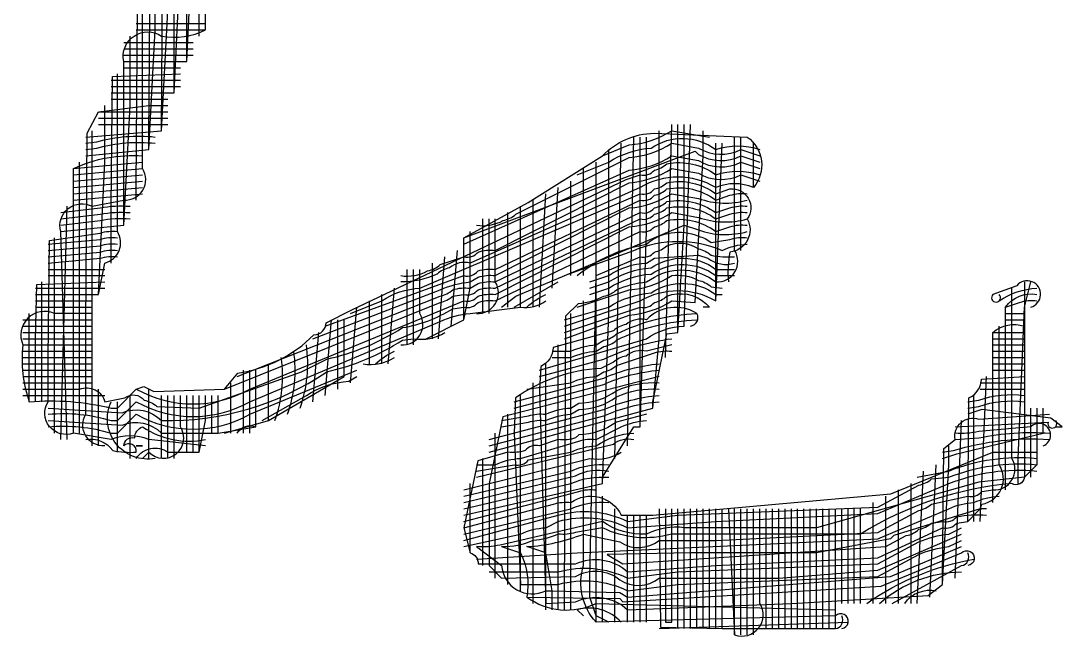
# Model space of a CAD drawing. Header units: millimetres. Extents: x 127 to 2034, y 513 to 812.
# Drawn here: x 1885.354 to 1888.661, y 526.326 to 528.279 of the extents above; entities that cross this region are included whole.
import ezdxf

# ---------------------------------------------------------------- set-up
doc = ezdxf.new("R2010")
doc.units = ezdxf.units.MM

# ---------------------------------------------------------------- blocks, each defined once
blk = doc.blocks.new('slj1')
at = {"color": 7, "linetype": 'Continuous'}
for points in [[(7.98, 1.68), (7.98, 1.73, -0.453695), (8.0175, 1.7925), (8.06, 1.85), (8.07, 2.3), (8.07, 2.4)], [(7.86, 1.38), (7.86, 1.64, -0.67529), (7.92, 1.68, 0.162278), (7.99, 1.69), (7.99, 2.36)], [(7.96, 1.64), (7.96, 1.8), (7.962, 1.946), (8.0625, 2.0175, -0.17097), (8.15, 2.01, -0.716283), (8.1, 1.97, 0.133918), (8.01, 1.94), (7.9825, 1.9275, -0.312376), (7.96, 1.92)], [(7.94, 1.59), (7.94, 1.72), (7.942, 1.886), (8.0425, 1.9275, 0.133918), (8.0625, 1.9375), (8.09, 1.94)], [(7.92, 1.53), (7.922, 1.836, -0.071068), (7.97, 1.84), (8.0225, 1.8675, -0.083886), (8.07, 1.88)], [(7.9, 1.5), (7.9, 1.52), (7.902, 1.786), (7.93, 1.79, 0.184416), (8.0025, 1.8075, 0.133918), (8.0225, 1.8175, -0.113888), (8.05, 1.82)], [(7.88, 1.42), (7.88, 1.44), (7.882, 1.726), (7.92, 1.73, 0.113888), (8.01, 1.74)], [(7.77, 1.04), (7.76, 1.37, -0.658625), (7.81, 1.41), (7.86, 1.42, 0.611936), (7.89, 1.47), (7.89, 1.73)], [(7.82, 1.27), (7.83, 1.32, 0.506738), (7.85, 1.37), (7.85, 1.62)], [(7.83, 1.03, -0.611936), (7.8, 1.08), (7.8, 1.22), (7.802, 1.526), (7.82, 1.56), (7.9, 1.57), (7.93, 1.57)], [(8.52, 1.15), (8.69, 1.2, -0.141676), (8.75, 1.22), (8.76, 1.54)], [(7.8, 1.51), (7.8175, 1.5125, -0.094883), (7.91, 1.52)], [(8.4, 1.23), (8.4, 1.36), (8.502, 1.416), (8.62, 1.49, -0.198433), (8.702, 1.526), (8.85, 1.52, -0.438106), (8.86, 1.44, 0.193916), (8.8, 1.44, 0.272692), (8.68, 1.44), (8.41, 1.32, 0.24085), (8.3775, 1.3125, 0.133918), (8.3575, 1.3025, -0.110696), (8.3, 1.29)], [(8.56, 1.2), (8.6625, 1.2375, 0.1271), (8.73, 1.26), (8.7675, 1.2575), (8.78, 1.49), (8.78, 1.53)], [(8.62, 1.49), (8.6625, 1.5075, 0.1271), (8.73, 1.53), (8.79, 1.52)], [(7.8, 1.5), (7.8175, 1.5025, -0.094883), (7.91, 1.51)], [(8.42, 1.38, 0.162278), (8.4625, 1.3875, 0.133918), (8.4825, 1.3975), (8.6625, 1.4875, 0.1271), (8.73, 1.51), (8.7725, 1.5025, 0.254666), (8.84, 1.5), (8.87, 1.49)], [(8.56, 0.77), (8.56, 0.79), (8.562, 1.236), (8.582, 1.256, 0.109852), (8.6225, 1.2675, 0.133918), (8.6425, 1.2775, -0.083886), (8.69, 1.29), (8.7025, 1.2975, -0.307838), (8.8, 1.29, 0.611936), (8.83, 1.34), (8.83, 1.52)], [(8.56, 1.22), (8.68, 1.26, -0.272692), (8.8, 1.26), (8.81, 1.51)], [(8.58, 1.46), (8.63, 1.48, -0.127691), (8.6975, 1.5025, -0.320567), (8.8, 1.5, -0.167313), (8.87, 1.5)], [(7.78, 1.05), (7.78, 1.47, -0.128288), (7.89, 1.49)], [(8.4, 1.36), (8.7675, 1.4975), (8.7725, 1.4925, 0.254666), (8.84, 1.49), (8.87, 1.48)], [(8.4, 1.35), (8.6625, 1.4675, 0.1271), (8.73, 1.49), (8.7725, 1.4825, 0.254666), (8.84, 1.48), (8.87, 1.47)], [(7.88, 1.12), (7.892, 1.124), (7.908, 1.116), (8.02, 1.12), (8.0412, 1.1453, 0.159598), (8.162, 1.206, 0.411579), (8.1812, 1.2253), (8.222, 1.246), (8.6575, 1.4525), (8.68, 1.46, 0.293702), (8.7025, 1.4675, 0.133918), (8.7225, 1.4775, -0.212517), (8.8, 1.46, -0.167313), (8.87, 1.46)], [(8.3, 1.3, 0.162278), (8.3425, 1.3075, 0.133918), (8.3625, 1.3175), (8.4, 1.33, 0.293702), (8.4225, 1.3375, -0.113888), (8.45, 1.34), (8.6625, 1.4475, 0.1271), (8.73, 1.47), (8.7725, 1.4625, 0.254666), (8.84, 1.46), (8.87, 1.45)], [(8.18, 1.22), (8.4, 1.3, 0.293702), (8.4225, 1.3075, -0.113888), (8.45, 1.31), (8.68, 1.42, 0.293702), (8.7025, 1.4275, 0.133918), (8.7225, 1.4375, -0.214813), (8.8, 1.42), (8.8225, 1.4275, -0.113888), (8.85, 1.43)], [(8.22, 1.24), (8.27, 1.26, -0.141676), (8.33, 1.28), (8.68, 1.43, 0.293702), (8.7025, 1.4375, 0.133918), (8.7225, 1.4475, -0.212517), (8.8, 1.43), (8.8225, 1.4375, -0.650874), (8.85, 1.39, -0.536775), (8.8225, 1.3375, 0.071068), (8.82, 1.29)], [(8.16, 1.2), (8.3625, 1.2775, -0.083886), (8.41, 1.29), (8.4225, 1.2975, -0.113888), (8.45, 1.3), (8.6625, 1.4075, 0.1271), (8.73, 1.43), (8.7725, 1.4225, 0.155631), (8.85, 1.42)], [(7.76, 1.4), (7.8225, 1.4075, -0.071068), (7.87, 1.41)], [(8.02, 1.12), (8.3625, 1.2575, 0.133918), (8.3825, 1.2675), (8.4, 1.27, 0.293702), (8.4225, 1.2775, -0.113888), (8.45, 1.28), (8.68, 1.39, 0.293702), (8.7025, 1.3975, 0.133918), (8.7225, 1.4075, -0.212517), (8.8, 1.39), (8.8225, 1.3975, -0.113888), (8.85, 1.4)], [(8.04, 1.14), (8.3625, 1.2675, 0.133918), (8.3825, 1.2775, -0.113888), (8.41, 1.28), (8.4225, 1.2875, -0.113888), (8.45, 1.29), (8.68, 1.4, 0.293702), (8.7025, 1.4075, 0.133918), (8.7225, 1.4175, -0.20122), (8.8, 1.4), (8.8225, 1.4075, -0.113888), (8.85, 1.41)], [(7.81, 1.24), (7.75, 1.24, 0.692509), (7.7, 1.19, 0.113888), (7.71, 1.1, -0.078461), (7.84, 1.09), (7.85, 1.09), (7.88, 1.12, 0.262462), (8.06, 1.12), (8.4, 1.26, 0.293702), (8.4225, 1.2675, -0.113888), (8.45, 1.27), (8.6625, 1.3775, 0.1271), (8.73, 1.4), (8.7725, 1.3925, 0.155631), (8.85, 1.39)], [(7.7, 1.12), (7.79, 1.12, -0.441709), (7.83, 1.1), (7.862, 1.106, -0.414507), (7.8925, 1.1025, -0.133918), (7.9125, 1.0925), (7.98, 1.09), (8.1425, 1.1475), (8.1825, 1.1675, 0.087727), (8.3025, 1.2175, 0.098524), (8.3825, 1.2475), (8.4, 1.25, 0.293702), (8.4225, 1.2575, -0.113888), (8.45, 1.26), (8.68, 1.37, 0.293702), (8.7025, 1.3775, 0.133918), (8.7225, 1.3875, -0.212517), (8.8, 1.37), (8.8225, 1.3775, -0.113888), (8.85, 1.38)], [(7.76, 1.39), (7.8225, 1.3975, -0.071068), (7.87, 1.4)], [(7.76, 1.38), (7.8225, 1.3875, -0.071068), (7.87, 1.39)], [(8.42, 1.24, 0.611936), (8.45, 1.29), (8.45, 1.39)], [(8.46, 1.25), (8.4825, 1.2675), (8.75, 1.38), (8.7725, 1.3725, 0.155631), (8.85, 1.37)], [(7.99, 1.03), (7.9, 1.04, 0.193916), (7.84, 1.04), (7.78, 1.05, -0.716283), (7.74, 1.1), (7.74, 1.17), (7.742, 1.356), (7.8225, 1.3675, -0.113888), (7.85, 1.37)], [(7.74, 1.35), (7.8225, 1.3575, -0.113888), (7.85, 1.36)], [(8.58, 1.3, -0.131396), (8.69, 1.35, -0.287394), (8.7725, 1.3625, -0.133918), (8.7925, 1.3525), (8.8225, 1.3575, -0.113888), (8.85, 1.36)], [(7.74, 1.34), (7.8225, 1.3475, -0.113888), (7.85, 1.35)], [(7.74, 1.33), (7.8225, 1.3375, -0.113888), (7.85, 1.34)], [(8.56, 1.3), (8.67, 1.34, -0.205579), (8.81, 1.34, -0.101873), (8.85, 1.35)], [(8.63, 0.75), (8.61, 0.76), (8.6, 0.79), (8.6, 0.82), (8.61, 1.3), (8.68, 1.33, 0.293702), (8.7025, 1.3375, 0.133918), (8.7225, 1.3475, -0.2521), (8.7725, 1.3425, -0.133918), (8.7925, 1.3325, 0.071068), (8.83, 1.33)], [(7.74, 1.32), (7.8225, 1.3275, -0.113888), (7.85, 1.33)], [(8.6, 1.29), (8.63, 1.3, -0.141676), (8.69, 1.32), (8.7025, 1.3275), (8.7725, 1.3325), (8.7875, 1.3275, 0.242956), (8.83, 1.32)], [(8.6, 1.28), (8.63, 1.29, -0.127691), (8.6975, 1.3125, -0.320567), (8.8, 1.31), (8.83, 1.31)], [(8.3, 1.19, 0.611936), (8.33, 1.24), (8.33, 1.31)], [(8.6, 1.27), (8.63, 1.28, -0.127691), (8.6975, 1.3025, -0.320567), (8.8, 1.3), (8.83, 1.3)], [(9.29, 1.29), (9.29, 0.98, -0.535184), (9.27, 0.97, 0.117748), (9.03, 0.89), (8.73, 0.89, -0.18681), (8.62, 0.9), (8.5775, 0.8925, -0.113888), (8.55, 0.89, -0.101873), (8.51, 0.88, -0.125644), (8.46, 0.87), (8.49, 0.86, -0.162278), (8.5, 0.79, 0.274812), (8.61, 0.78), (8.99, 0.77)], [(8.58, 1.25), (8.6625, 1.2775, 0.1271), (8.73, 1.3, -0.162278), (8.7725, 1.2925, -0.133918), (8.7925, 1.2825), (8.81, 1.28)], [(9.3, 1.25, 1.374296), (9.278, 1.284), (9.24, 1.27, 2.414214), (9.25, 1.27)], [(8.54, 0.77), (8.54, 0.8), (8.53, 0.86), (8.5, 0.87, 0.080249), (8.59, 0.89), (8.6475, 0.8775, 0.328126), (8.71, 0.88), (8.8, 0.88), (9.0575, 0.8925), (9.1225, 0.9275, 0.133918), (9.1425, 0.9375), (9.2, 0.95, 0.293702), (9.2225, 0.9575), (9.24, 0.96, 0.611936), (9.27, 1.01), (9.27, 1.28)], [(8.56, 1.23), (8.63, 1.25, -0.127691), (8.6975, 1.2725, -0.320567), (8.8, 1.27), (8.81, 1.27)], [(9.25, 1.26, -0.141676), (9.31, 1.28)], [(7.74, 1.08, -0.09902), (7.84, 1.07), (7.85, 1.07), (7.88, 1.1, 0.262462), (8.06, 1.1), (8.3625, 1.2275, -0.083886), (8.41, 1.24), (8.49, 1.25, 0.20335), (8.53, 1.26)], [(8.5, 1.25, -0.090556), (8.53, 1.27)], [(8.56, 1.21), (8.68, 1.25, 0.293702), (8.7025, 1.2575, 0.133918), (8.7225, 1.2675), (8.73, 1.27, -0.277977), (8.79, 1.25), (8.78, 1.25)], [(9, 0.74, 1.424314), (8.99, 0.76), (8.61, 0.75, -0.266412), (8.59, 0.84), (8.59, 1.26)], [(9.26, 0.96), (9.26, 1.25, -0.299289), (9.31, 1.27)], [(9.26, 1.25), (9.2825, 1.2575, -0.113888), (9.31, 1.26)], [(8.76, 1.22, 0.535184), (8.77, 1.24, 0.352821), (8.69, 1.23, 0.24085), (8.6575, 1.2225, 0.133918), (8.6375, 1.2125), (8.542, 1.186, -0.28935), (8.522, 1.156), (8.52, 1.12), (8.53, 0.78), (8.5775, 0.7825, -0.302736), (8.66, 0.77), (8.92, 0.78), (9.1375, 0.7925), (9.16, 0.81), (9.17, 1), (9.17, 1.03)], [(8.54, 1.18), (8.57, 1.18, -0.101873), (8.61, 1.19), (8.6225, 1.1975, 0.133918), (8.6425, 1.2075, -0.10488), (8.77, 1.24)], [(8.54, 1.17), (8.57, 1.17, -0.101873), (8.61, 1.18), (8.6225, 1.1875, 0.133918), (8.6425, 1.1975, -0.10488), (8.77, 1.23)], [(7.74, 1.09), (7.8575, 1.0825, -0.309385), (7.92, 1.07, 0.155838), (8.1825, 1.1475, 0.087727), (8.3025, 1.1975), (8.32, 1.2, 0.182402), (8.37, 1.21)], [(8.69, 1.08), (8.6425, 1.0675, -0.150368), (8.5825, 1.0475), (8.5775, 1.0425, -0.113888), (8.55, 1.04), (8.52, 1.03, 0.293702), (8.4975, 1.0225, -0.113888), (8.47, 1.02), (8.422, 1.006), (8.4, 0.9), (8.41, 0.86, -0.369924), (8.4225, 0.8425), (8.5775, 0.8425, -0.302736), (8.66, 0.83), (8.8, 0.84), (9.0575, 0.8525), (9.16, 0.9, 0.293702), (9.1825, 0.9075), (9.2, 0.91), (9.22, 0.93), (9.2225, 0.9375, 0.542165), (9.25, 1), (9.25, 1.22)], [(9.24, 0.94), (9.24, 1.21, -0.257933), (9.29, 1.22)], [(8.52, 1.14), (8.6225, 1.1675, -0.079867), (8.73, 1.2)], [(8.12, 1.08, 0.123106), (8.13, 1.18)], [(8.14, 1.09, 0.123106), (8.15, 1.19)], [(8.26, 1.16, -0.090556), (8.29, 1.18)], [(8.73, 1.19), (8.69, 1.18, 0.24085), (8.6575, 1.1725, 0.133918), (8.6375, 1.1625), (8.6175, 1.1525, 0.143332), (8.482, 1.106), (8.48, 1.05), (8.49, 0.81), (8.55, 0.81, -0.18681), (8.66, 0.8), (8.74, 0.81), (9.0575, 0.8225), (9.1225, 0.8575, -0.083886), (9.17, 0.87), (9.19, 0.88)], [(8.5, 1.12), (8.57, 1.13, -0.101873), (8.61, 1.14), (8.6225, 1.1475, 0.133918), (8.6425, 1.1575), (8.7025, 1.1775, -0.113888), (8.73, 1.18)], [(8.1, 1.07, 0.123106), (8.11, 1.17)], [(8.24, 1.16, 0.182402), (8.29, 1.17)], [(8.48, 1.1), (8.6225, 1.1375, -0.082673), (8.71, 1.16)], [(7.74, 1.06, -0.09902), (7.84, 1.05), (7.85, 1.05), (7.88, 1.08, 0.262462), (8.06, 1.08), (8.23, 1.15)], [(7.74, 1.07), (7.8575, 1.0625, -0.309385), (7.92, 1.05), (8.01, 1.05), (8.07, 1.06), (8.07, 1.15)], [(8.48, 1.09), (8.6225, 1.1275, -0.082673), (8.71, 1.15)], [(8.08, 1.07), (8.15, 1.11, -0.127691), (8.2175, 1.1325), (8.23, 1.14)], [(8.71, 1.14), (8.462, 1.076), (8.44, 0.97), (8.44, 0.84), (8.46, 0.82), (8.5775, 0.8225, -0.315354), (8.6475, 0.8175, 0.328126), (8.71, 0.82), (8.9, 0.82), (9.0575, 0.8325), (9.19, 0.89)], [(8.46, 1.07), (8.5025, 1.0775, -0.113888), (8.53, 1.08, -0.101873), (8.57, 1.09), (8.5825, 1.0975, 0.150368), (8.6425, 1.1175, -0.128288), (8.71, 1.13)], [(9.2, 0.91), (9.202, 1.106, 0.28935), (9.222, 1.136), (9.29, 1.14)], [(7.88, 1.01, -0.433033), (7.93, 1.02), (7.98, 1.02), (7.99, 1.07), (7.99, 1.11)], [(7.89, 1.01), (7.9, 1.02, 0.910725), (7.95, 1.06), (7.95, 1.11)], [(8.44, 1.04), (8.6225, 1.0875, -0.082673), (8.71, 1.11)], [(8.46, 1.06), (8.5025, 1.0675, -0.113888), (8.53, 1.07, -0.101873), (8.57, 1.08), (8.5825, 1.0875, 0.150368), (8.6425, 1.1075, -0.128288), (8.71, 1.12)], [(9.2, 1.1), (9.2175, 1.1025, -0.113888), (9.29, 1.11)], [(7.91, 1.01, -0.609349), (7.84, 1.1)], [(8.44, 1.03), (8.6225, 1.0775, -0.082673), (8.71, 1.1)], [(9.2, 1.09), (9.2175, 1.0925, -0.113888), (9.29, 1.1)], [(9.31, 1.09), (9.31, 1), (9.29, 0.98), (9.2175, 0.9725), (8.96, 0.9), (8.75, 0.9, 0.148409), (8.69, 0.89, -0.173949), (8.62, 0.91), (8.4575, 0.8725, -0.071068), (8.42, 0.87), (8.46, 0.84, 0.531668), (8.53, 0.8), (8.54, 0.8), (8.6475, 0.7975), (8.66, 0.79), (9.0775, 0.8225), (9.19, 0.87)], [(9.16, 0.81), (9.16, 0.82), (9.162, 1.026), (9.18, 1.04, -0.572972), (9.2175, 1.0725), (9.33, 1.08)], [(7.8, 1.04, -0.294207), (7.8425, 1.0225, 0.071068), (7.88, 1.02, 0.720759), (7.86, 1.03, -0.495274), (7.8775, 1.0425, -0.324049), (7.89, 1.06, 0.199787), (7.99, 1.04)], [(8.04, 1.05, -0.375), (8.07, 1.06)], [(8.42, 1), (8.45, 1, -0.101873), (8.49, 1.01), (8.5825, 1.0375, -0.113888), (8.61, 1.04), (8.65, 1.06, -0.101873), (8.69, 1.07)], [(9.18, 1.06), (9.3275, 1.0675, 1.666667), (9.34, 1.07)], [(9.32, 1.03, 1.236987), (9.3, 1.06), (9.2175, 1.0525, -0.071068), (9.18, 1.05)], [(8.42, 0.99), (8.48, 1, 0.293702), (8.5025, 1.0075), (8.57, 1.02, -0.101873), (8.61, 1.03, -0.141676), (8.67, 1.05)], [(9.18, 1.04), (9.2175, 1.0425, -0.071068), (9.33, 1.05)], [(8.42, 0.98), (8.6375, 1.0325, -0.24085), (8.67, 1.04)], [(9.16, 1.02), (9.1775, 1.0225, -0.09103), (9.33, 1.04)], [(8.4, 0.96), (8.6, 1.01, 0.182402), (8.65, 1.02)], [(8.4, 0.9), (8.5425, 0.9375, -0.113888), (8.57, 0.94, -0.460976), (8.65, 0.92), (8.7, 0.92), (9.078, 0.954), (9.24, 1.02), (9.31, 1.02)], [(9.12, 0.98), (9.17, 0.99, -0.120666), (9.31, 1.01)], [(8.4, 0.88), (8.55, 0.92, -0.18681), (8.66, 0.91), (8.74, 0.92), (9.0575, 0.9325), (9.1225, 0.9675, 0.133918), (9.1425, 0.9775), (9.17, 0.98, -0.120666), (9.31, 1)], [(8.4, 0.95), (8.57, 0.99, -0.128288), (8.63, 1)], [(8.4, 0.94), (8.5775, 0.9825, -0.172355), (8.63, 0.99)], [(8.4, 0.87), (8.49, 0.89, -0.101873), (8.53, 0.9), (8.55, 0.91, -0.18681), (8.66, 0.9), (8.8, 0.91), (9.0575, 0.9225), (9.17, 0.97, -0.120666), (9.31, 0.99)], [(8.4, 0.93), (8.57, 0.97, -0.128288), (8.63, 0.98)], [(8.4, 0.91), (8.5825, 0.9575, -0.113888), (8.61, 0.96)], [(8.42, 0.85), (8.58, 0.86), (9.0575, 0.8825), (9.17, 0.93, -0.101873), (9.21, 0.94, -0.101873), (9.25, 0.95)], [(8.4, 0.89), (8.57, 0.93, -0.128288), (8.63, 0.94)], [(9.23, 0.93), (9.22, 0.93), (9.0825, 0.8875), (9.0775, 0.8825), (8.96, 0.86), (8.76, 0.86), (8.6275, 0.8575), (8.6525, 0.8425), (9.07, 0.87), (9.1025, 0.8875, 0.133918), (9.1225, 0.8975, 0.133918), (9.1425, 0.9075), (9.16, 0.91, 0.293702), (9.1825, 0.9175, -0.071068), (9.23, 0.92)], [(8.71, 0.93), (8.7125, 0.7425), (8.81, 0.74), (8.99, 0.74, 0.535184), (9, 0.76)], [(8.82, 0.93), (8.83, 0.73, 0.716283), (8.87, 0.78), (8.87, 0.93)], [(8.44, 0.83), (8.55, 0.83, -0.18681), (8.66, 0.82), (8.74, 0.83), (9.0575, 0.8425), (9.1225, 0.8775, -0.083886), (9.17, 0.89), (9.19, 0.9)], [(8.5, 0.79), (8.6475, 0.7875), (8.6525, 0.7825), (9.0625, 0.8075), (9.19, 0.86, -1.424314), (9.2, 0.84)], [(9.08, 0.78), (9.19, 0.84, 0.535184), (9.2, 0.86)], [(9.04, 0.78, -0.111139), (9.21, 0.85)], [(9.06, 0.78, -0.179723), (9.19, 0.83)], [(9.1, 0.78, -0.299289), (9.15, 0.8)], [(8.65, 0.75, 0.285009), (8.58, 0.77), (8.59, 0.76)]]:
    blk.add_lwpolyline(points, format="xyb", dxfattribs=at)
for points in [[(7.86, 1.64), (7.96, 1.64), (7.97, 1.85), (7.97, 1.95)], [(7.84, 1.59), (7.94, 1.59), (7.95, 1.8), (7.95, 1.89)], [(7.8, 1.52), (7.92, 1.53), (7.93, 1.72), (7.93, 1.84)], [(7.8, 1.49), (7.9, 1.5), (7.91, 1.69), (7.91, 1.79)], [(7.88, 1.7), (7.99, 1.7)], [(7.88, 1.69), (7.99, 1.69)], [(7.76, 1.37), (7.86, 1.38), (7.87, 1.57), (7.87, 1.68)], [(7.86, 1.67), (7.97, 1.67)], [(7.86, 1.66), (7.97, 1.66)], [(7.86, 1.65), (7.97, 1.65)], [(7.86, 1.63), (7.95, 1.63)], [(7.84, 1.32), (7.84, 1.41), (7.842, 1.616), (7.95, 1.62)], [(7.84, 1.61), (7.95, 1.61)], [(7.84, 1.6), (7.95, 1.6)], [(7.84, 1.58), (7.93, 1.58)], [(7.72, 1.27), (7.82, 1.27), (7.83, 1.48), (7.83, 1.57)], [(7.82, 1.56), (7.93, 1.56)], [(7.82, 1.55), (7.93, 1.55)], [(7.82, 1.54), (7.93, 1.54)], [(8.7, 1.09), (8.7, 1.1), (8.7225, 1.2075), (8.74, 1.21), (8.75, 1.38), (8.75, 1.54)], [(8.72, 1.17), (8.73, 1.54)], [(8.74, 1.21), (8.74, 1.54)], [(7.81, 1.03), (7.81, 1.53)], [(8.44, 1.02), (8.7, 1.09), (8.71, 1.2), (8.71, 1.53)], [(8.62, 0.97), (8.62, 0.98), (8.67, 1.06), (8.68, 1.06), (8.69, 1.37), (8.69, 1.52)], [(8.64, 1.01), (8.65, 1.51)], [(8.66, 1.03), (8.67, 1.52)], [(8.68, 1.06), (8.68, 1.52)], [(8.8, 1.26), (8.8, 1.51)], [(8.84, 1.34), (8.84, 1.52)], [(8.86, 1.44), (8.86, 1.51)], [(8.4, 0.92), (8.62, 0.97), (8.63, 1.24), (8.63, 1.5)], [(7.78, 1.47), (7.89, 1.48)], [(7.79, 1.05), (7.79, 1.48)], [(8.61, 0.75), (8.61, 1.48)], [(7.78, 1.46), (7.89, 1.47)], [(7.78, 1.45), (7.89, 1.46)], [(8.59, 1.3), (8.59, 1.47)], [(7.78, 1.44), (7.89, 1.45)], [(7.78, 1.43), (7.89, 1.44)], [(8.54, 1.28), (8.55, 1.44)], [(8.57, 1.3), (8.57, 1.45)], [(7.78, 1.42), (7.89, 1.43)], [(8.52, 1.25), (8.53, 1.43)], [(7.76, 1.04), (7.77, 1.41)], [(8.49, 1.25), (8.49, 1.41)], [(8.51, 1.25), (8.51, 1.42)], [(8.43, 1.24), (8.43, 1.39)], [(8.44, 1.24), (8.44, 1.39)], [(8.47, 1.25), (8.47, 1.4)], [(7.75, 1.05), (7.75, 1.36)], [(8.34, 1.2), (8.4, 1.23), (8.41, 1.28), (8.41, 1.37)], [(8.38, 1.22), (8.39, 1.34)], [(8.36, 1.2), (8.37, 1.33)], [(7.74, 1.31), (7.83, 1.31)], [(8.31, 1.19), (8.31, 1.31)], [(8.32, 1.19), (8.32, 1.31)], [(8.35, 1.2), (8.35, 1.32)], [(7.72, 1.1), (7.72, 1.2), (7.722, 1.286), (7.83, 1.29)], [(7.73, 1.1), (7.73, 1.29)], [(7.74, 1.3), (7.83, 1.3)], [(8.48, 1.25), (8.55, 1.29)], [(9.28, 0.97), (9.28, 1.01), (9.29, 1.25), (9.3, 1.29)], [(7.72, 1.28), (7.83, 1.28)], [(8.28, 1.16), (8.29, 1.28)], [(7.72, 1.26), (7.81, 1.26)], [(8.25, 1.16), (8.25, 1.26)], [(8.27, 1.16), (8.27, 1.27)], [(7.72, 1.25), (7.81, 1.25)], [(8.22, 1.13), (8.23, 1.25)], [(7.7, 1.23), (7.81, 1.23)], [(7.71, 1.1), (7.71, 1.24)], [(8.02, 1.05), (8.09, 1.07), (8.21, 1.14), (8.21, 1.23)], [(8.18, 1.11), (8.19, 1.23)], [(8.2, 1.12), (8.2, 1.23)], [(8.57, 0.77), (8.57, 1.24)], [(9.26, 1.24), (9.29, 1.24)], [(9.26, 1.23), (9.29, 1.23)], [(7.7, 1.22), (7.81, 1.22)], [(7.7, 1.21), (7.81, 1.21)], [(8.16, 1.1), (8.17, 1.21)], [(9.24, 1.21), (9.29, 1.21)], [(7.7, 1.2), (7.81, 1.2)], [(9.24, 1.2), (9.29, 1.2)], [(7.7, 1.19), (7.81, 1.19)], [(7.7, 1.18), (7.81, 1.18)], [(8.55, 0.77), (8.55, 1.19)], [(9.24, 1.19), (9.29, 1.19)], [(9.24, 1.18), (9.29, 1.18)], [(7.7, 1.17), (7.81, 1.17)], [(7.7, 1.16), (7.81, 1.16)], [(8.09, 1.07), (8.09, 1.16)], [(8.53, 0.77), (8.53, 1.16)], [(9.24, 1.17), (9.29, 1.17)], [(9.24, 1.16), (9.29, 1.16)], [(7.7, 1.15), (7.81, 1.15)], [(8.05, 1.05), (8.05, 1.15)], [(8.06, 1.05), (8.06, 1.15)], [(9.24, 1.15), (9.29, 1.15)], [(7.7, 1.14), (7.81, 1.14)], [(7.7, 1.13), (7.81, 1.13)], [(8.03, 1.05), (8.03, 1.13)], [(8.51, 0.78), (8.51, 1.13)], [(9.22, 0.91), (9.23, 1.14)], [(9.22, 1.13), (9.29, 1.13)], [(7.7, 1.11), (7.83, 1.11)], [(7.82, 1.03), (7.82, 1.12)], [(7.87, 1.01), (7.87, 1.11)], [(7.9, 1.01), (7.9, 1.12)], [(7.92, 1.01), (7.92, 1.11)], [(7.93, 1.01), (7.93, 1.11)], [(7.94, 1.01), (7.94, 1.11)], [(7.96, 1.02), (7.96, 1.11)], [(7.97, 1.02), (7.97, 1.11)], [(7.98, 1.02), (7.98, 1.11)], [(8, 1.05), (8, 1.11)], [(8.01, 1.05), (8.01, 1.11)], [(8.49, 0.8), (8.49, 1.11)], [(9.21, 0.91), (9.21, 1.11)], [(9.22, 1.12), (9.29, 1.12)], [(7.85, 1.02), (7.85, 1.1)], [(8.47, 0.81), (8.47, 1.08)], [(9.16, 1.01), (9.1825, 1.0175), (9.32, 1.05), (9.32, 1.09)], [(9.34, 1.06), (9.35, 1.06), (9.332, 1.074), (9.2225, 1.0875), (9.2, 1.08)], [(9.3, 0.98), (9.3, 1.09)], [(9.18, 0.82), (9.19, 1.07)], [(8.45, 0.82), (8.45, 1.05)], [(7.89, 1.03), (7.88, 1.03), (7.89, 1.03)], [(8.43, 0.84), (8.43, 1.01)], [(9.14, 0.79), (9.15, 1)], [(9.12, 0.78), (9.13, 0.99)], [(8.41, 0.86), (8.41, 0.97)], [(9.09, 0.78), (9.09, 0.96)], [(9.11, 0.78), (9.11, 0.97)], [(8.62, 0.75), (8.62, 0.95)], [(9.07, 0.78), (9.07, 0.95)], [(8.64, 0.75), (8.64, 0.93)], [(8.72, 0.93), (8.72, 0.75), (8.73, 0.75), (8.73, 0.93)], [(8.74, 0.74), (8.74, 0.93)], [(8.75, 0.74), (8.75, 0.93)], [(8.76, 0.74), (8.76, 0.93)], [(8.77, 0.74), (8.77, 0.93)], [(8.78, 0.74), (8.78, 0.93)], [(8.79, 0.74), (8.79, 0.93)], [(8.8, 0.74), (8.8, 0.93)], [(8.81, 0.74), (8.81, 0.93)], [(8.83, 0.73), (8.83, 0.93)], [(8.84, 0.73), (8.84, 0.93)], [(8.85, 0.73), (8.85, 0.93)], [(8.86, 0.73), (8.86, 0.93)], [(8.88, 0.74), (8.88, 0.93)], [(8.89, 0.74), (8.89, 0.93)], [(8.9, 0.74), (8.9, 0.93)], [(8.91, 0.74), (8.91, 0.93)], [(8.92, 0.74), (8.92, 0.93)], [(8.93, 0.74), (8.93, 0.93)], [(8.94, 0.74), (8.94, 0.93)], [(8.95, 0.74), (8.95, 0.93)], [(8.96, 0.74), (8.96, 0.93)], [(8.97, 0.74), (8.97, 0.93)], [(8.98, 0.74), (8.98, 0.93)], [(8.99, 0.74), (8.99, 0.93)], [(9, 0.78), (9, 0.93)], [(9.01, 0.78), (9.01, 0.93)], [(9.02, 0.78), (9.02, 0.93)], [(9.03, 0.78), (9.03, 0.93)], [(9.05, 0.78), (9.05, 0.94)], [(8.66, 0.75), (8.66, 0.92)], [(8.67, 0.75), (8.67, 0.92)], [(8.68, 0.75), (8.68, 0.92)], [(8.69, 0.75), (8.69, 0.92)], [(8.71, 0.74), (9.01, 0.75)]]:
    blk.add_lwpolyline(points, dxfattribs=at)

msp = doc.modelspace()

# ---------------------------------------------------------------- block references
at = {"xscale": 2, "yscale": 2, "zscale": 2}
msp.add_blockref('slj1', (1869.9605, 524.87), dxfattribs=at)

doc.saveas('drawing.dxf')
